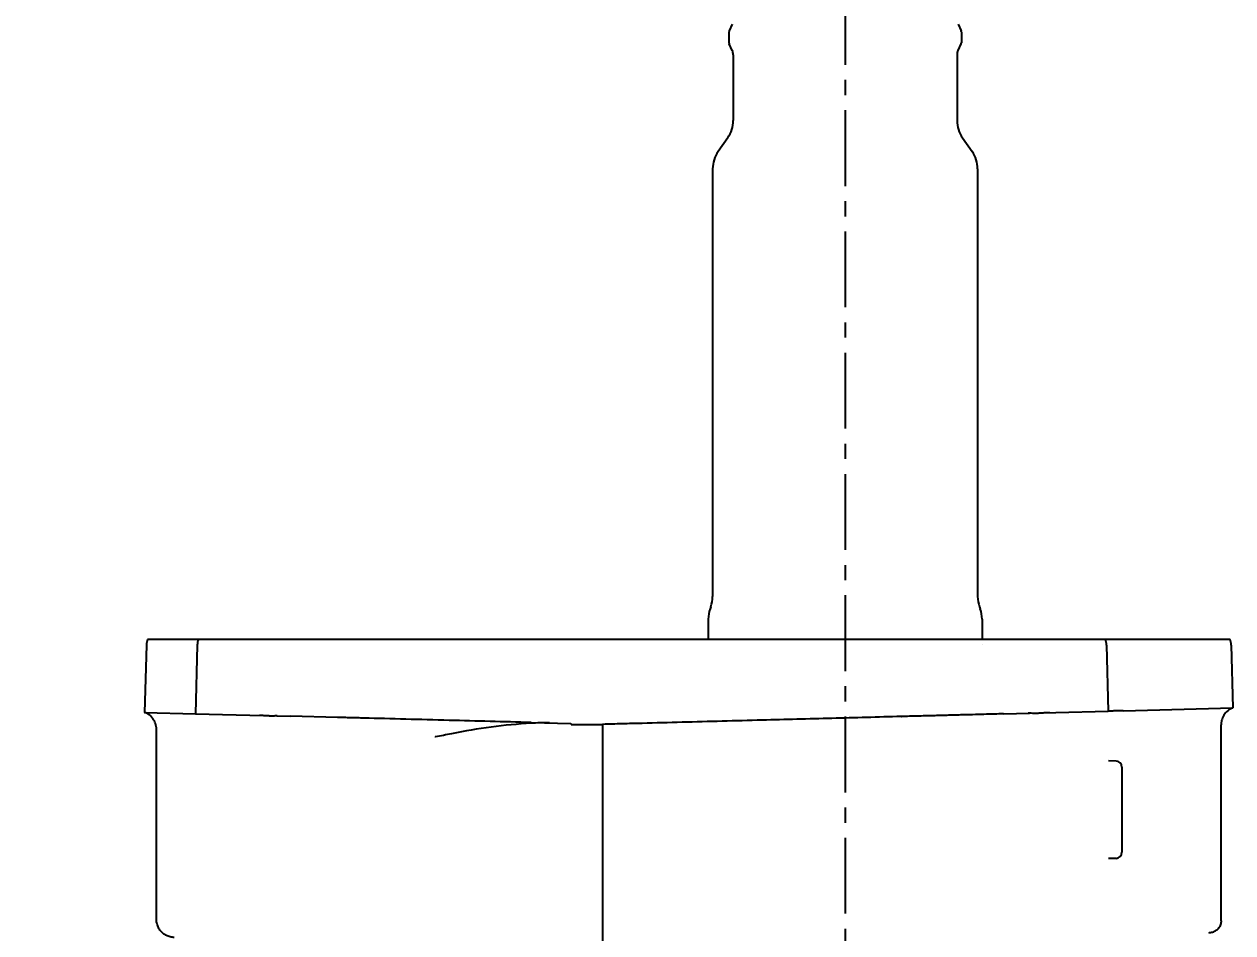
# Model space of a CAD drawing. Header units: millimetres. Extents: x 0 to 7722, y 0 to 5460.
# Drawn here: x 3299.9 to 3399.6, y 1583.4 to 1658.3 of the extents above; entities that cross this region are included whole.
import ezdxf

# ---------------------------------------------------------------- set-up
doc = ezdxf.new("R2010")
doc.units = ezdxf.units.MM
doc.header["$LTSCALE"] = 5
doc.linetypes.add('CENTER', pattern=[2, 1.25, -0.25, 0.25, -0.25])
doc.layers.get('0').update_dxf_attribs({"linetype": 'CONTINUOUS'})
doc.layers.get('Defpoints').update_dxf_attribs({"linetype": 'CONTINUOUS'})
doc.layers.add('1', color=1, linetype='CENTER')
doc.styles.add('DIM', font='romans.shx', dxfattribs={"width": 0.85})
doc.dimstyles.new('KOCPSM$0', dxfattribs={"dimtxt": 3, "dimasz": 2.5, "dimexe": 0.8, "dimexo": 0.8, "dimgap": 0.8, "dimtad": 1, "dimdsep": 46, "dimtxsty": 'DIM', "dimblk": 'CLOSEDBLANK', "dimcen": 0, "dimclrd": 4, "dimclre": 4, "dimclrt": 7, "dimazin": 2, "dimtfac": 1, "dimtmove": 0, "dimatfit": 3, "dimldrblk": 'CLOSEDBLANK', "dimfxl": 1, "dimarcsym": 0})

# ---------------------------------------------------------------- blocks, each defined once
blk = doc.blocks.new('_ClosedBlank')
at = {"color": 0, "linetype": 'ByBlock', "lineweight": -2}
for p, q in [((-1, 0.1667), (0, 0)), ((-1, 0.1667), (-1, -0.1667)), ((0, 0), (-1, -0.1667))]:
    blk.add_line(p, q, dxfattribs=at)
blk = doc.blocks.new('*D14')
at = {"color": 4, "linetype": 'ByBlock', "lineweight": -2, "transparency": 16777216}
for p, q in [((3347.846, 1689.229), (2785.133, 1689.229)), ((2797.133, 572.394), (2797.133, 1651.729)), ((3030.632, 534.894), (2785.133, 534.894))]:
    blk.add_line(p, q, dxfattribs=at)
at = {"layer": 'Defpoints', "color": 0, "transparency": 16777216}
for p in [(2797.133, 1689.229), (3359.846, 1689.229), (3042.632, 534.894)]:
    blk.add_point(p, dxfattribs=at)
at = {"color": 4, "lineweight": -2, "transparency": 16777216, "xscale": 37.5, "yscale": 37.5, "zscale": 37.5}
for p, rotation in [((2797.133, 1689.229), 90), ((2797.133, 534.894), 270)]:
    blk.add_blockref('_ClosedBlank', p, dxfattribs=dict(at, rotation=rotation))
at = {"color": 7, "transparency": 16777216, "insert": (2750.848, 1112.061), "char_height": 45, "attachment_point": 5, "rotation": 90, "style": 'DIM'}
blk.add_mtext('(1154.33)', dxfattribs=at)

msp = doc.modelspace()

# ---------------------------------------------------------------- linework, layer by layer
for p, q in [((3358.328, 1658.328), (3358.071, 1657.779)), ((3376.937, 1658.328), (3377.194, 1657.779)), ((3358.052, 1657.694), (3358.052, 1656.783)), ((3377.212, 1657.694), (3377.212, 1656.783)), ((3358.328, 1656.149), (3358.071, 1656.698)), ((3376.937, 1656.149), (3377.194, 1656.698)), ((3358.402, 1655.811), (3358.402, 1650.389)), ((3376.862, 1655.811), (3376.862, 1650.389)), ((3357.95, 1648.955), (3357.16, 1647.825)), ((3377.315, 1648.955), (3378.105, 1647.825)), ((3356.707, 1646.391), (3356.707, 1611.139)), ((3378.557, 1646.391), (3378.557, 1611.139)), ((3356.557, 1610.283), (3356.496, 1610.116)), ((3378.708, 1610.283), (3378.769, 1610.116)), ((3356.345, 1609.261), (3356.345, 1607.589)), ((3378.92, 1609.261), (3378.92, 1607.589)), ((3314.302, 1607.589), (3310.105, 1607.589)), ((3321.801, 1607.589), (3314.302, 1607.589)), ((3335.045, 1607.589), (3327.991, 1607.589)), ((3372.256, 1607.589), (3335.045, 1607.589)), ((3374.898, 1607.589), (3372.256, 1607.589)), ((3389.101, 1607.589), (3380.823, 1607.589)), ((3399.376, 1607.589), (3390.352, 1607.589)), ((3310.019, 1607.128), (3309.874, 1601.577)), ((3314.216, 1607.128), (3314.068, 1601.467)), ((3378.92, 1607.134), (3378.92, 1607.134)), ((3389.187, 1607.128), (3389.329, 1601.68)), ((3399.461, 1607.128), (3399.597, 1601.949)), ((3309.874, 1601.577), (3314.068, 1601.467)), ((3314.068, 1601.467), (3321.906, 1601.262)), ((3380.676, 1601.454), (3389.329, 1601.68)), ((3390.564, 1601.713), (3399.597, 1601.949)), ((3325.785, 1601.161), (3321.906, 1601.262)), ((3341.733, 1600.743), (3345.026, 1600.657)), ((3345.026, 1600.657), (3345.038, 1600.589)), ((3345.038, 1600.589), (3347.632, 1600.589)), ((3347.632, 1600.589), (3347.632, 1583.579)), ((3372.255, 1601.233), (3372.291, 1601.234)), ((3398.632, 1584.398), (3398.632, 1600.548)), ((3310.848, 1584.513), (3310.848, 1600.172)), ((3389.966, 1597.566), (3389.353, 1597.582)), ((3390.452, 1597.067), (3390.452, 1590.041)), ((3389.966, 1589.541), (3389.353, 1589.525)), ((3347.632, 1583.579), (3347.632, 1582.089))]:
    msp.add_line(p, q)
for centre, radius, start, end in [((3358.252, 1657.694), 0.2, 155, 180), ((3377.012, 1657.694), 0.2, 0, 25), ((3358.252, 1656.783), 0.2, 180, 205), ((3377.012, 1656.783), 0.2, 335, 0), ((3357.602, 1655.811), 0.8, 0, 25), ((3377.662, 1655.811), 0.8, 155, 180), ((3355.902, 1650.389), 2.5, 325, 0), ((3379.362, 1650.389), 2.5, 180, 215), ((3359.207, 1646.391), 2.5, 145, 180), ((3376.057, 1646.391), 2.5, 0, 35), ((3354.207, 1611.139), 2.5, 340, 0), ((3381.057, 1611.139), 2.5, 180, 200), ((3358.845, 1609.261), 2.5, 160, 180), ((3376.42, 1609.261), 2.5, 0, 20), ((3311.519, 1607.089), 1.5, 160.52878, 178.5), ((3315.716, 1607.089), 1.5, 160.52878, 178.5), ((3387.687, 1607.089), 1.5, 1.5, 19.47122), ((3397.962, 1607.089), 1.5, 1.5, 19.47122), ((3389.952, 1597.067), 0.5, 0, 88.5), ((3389.952, 1590.041), 0.5, 271.5, 0)]:
    msp.add_arc(centre, radius, start, end)
for points, knots in [([(3327.991, 1607.589), (3327.649, 1607.589), (3327.13, 1607.589), (3325.912, 1607.589), (3325.368, 1607.589), (3324.2, 1607.589), (3323.669, 1607.589), (3322.726, 1607.589), (3322.243, 1607.589), (3321.801, 1607.589)], [0, 0, 0, 0, 0.1140069, 0.1140069, 0.2036679, 0.2036679, 0.3074058, 0.3074058, 0.4302467, 0.4302467, 0.4302467, 0.4302467]), ([(3380.823, 1607.589), (3380.57, 1607.589), (3380.171, 1607.589), (3379.131, 1607.589), (3378.637, 1607.589), (3377.52, 1607.589), (3376.975, 1607.589), (3375.971, 1607.589), (3375.427, 1607.589), (3374.898, 1607.589)], [0, 0, 0, 0, 0.1140069, 0.1140069, 0.2036679, 0.2036679, 0.3074058, 0.3074058, 0.4302467, 0.4302467, 0.4302467, 0.4302467]), ([(3390.352, 1607.589), (3390.086, 1607.589), (3389.719, 1607.589), (3389.279, 1607.589), (3389.185, 1607.589), (3389.101, 1607.589)], [0, 0, 0, 0, 0.1140069, 0.1140069, 0.1494746, 0.1494746, 0.1494746, 0.1494746]), ([(3310.848, 1600.172), (3310.848, 1600.334), (3310.821, 1600.499), (3310.719, 1600.803), (3310.642, 1600.947), (3310.451, 1601.202), (3310.333, 1601.315), (3310.101, 1601.476), (3309.99, 1601.534), (3309.874, 1601.577)], [0.000002, 0.000002, 0.000002, 0.000002, 0.0485922, 0.0485922, 0.096359, 0.096359, 0.1441555, 0.1441555, 0.1811686, 0.1811686, 0.1811686, 0.1811686]), ([(3384.484, 1601.554), (3384.338, 1601.55), (3384.191, 1601.539), (3383.933, 1601.519), (3383.821, 1601.51), (3383.66, 1601.5), (3383.609, 1601.498), (3383.523, 1601.494), (3383.489, 1601.493), (3383.421, 1601.491), (3383.388, 1601.49), (3383.31, 1601.49), (3383.266, 1601.49), (3383.136, 1601.492), (3383.054, 1601.495), (3382.878, 1601.504), (3382.791, 1601.509), (3382.721, 1601.507)], [0, 0, 0, 0, 0.0439176, 0.0439176, 0.0786988, 0.0786988, 0.095335, 0.095335, 0.1069845, 0.1069845, 0.1185454, 0.1185454, 0.1347616, 0.1347616, 0.1681345, 0.1681345, 0.2143388, 0.2143388, 0.2143388, 0.2143388]), ([(3390.564, 1601.713), (3390.43, 1601.709), (3390.303, 1601.706), (3390.066, 1601.7), (3389.956, 1601.697), (3389.746, 1601.691), (3389.646, 1601.689), (3389.473, 1601.684), (3389.397, 1601.682), (3389.329, 1601.68)], [0, 0, 0, 0, 0.0575323, 0.0575323, 0.1137734, 0.1137734, 0.1726867, 0.1726867, 0.2258648, 0.2258648, 0.2258648, 0.2258648]), ([(3399.597, 1601.949), (3399.445, 1601.891), (3399.302, 1601.808), (3399.054, 1601.603), (3398.947, 1601.48), (3398.777, 1601.211), (3398.714, 1601.06), (3398.647, 1600.789), (3398.632, 1600.668), (3398.632, 1600.548)], [0.0000067, 0.0000067, 0.0000067, 0.0000067, 0.0485924, 0.0485924, 0.0963592, 0.0963592, 0.1441557, 0.1441557, 0.1801387, 0.1801387, 0.1801387, 0.1801387]), ([(3320.806, 1601.291), (3320.769, 1601.292), (3320.717, 1601.287), (3320.595, 1601.279), (3320.532, 1601.275), (3320.425, 1601.272), (3320.389, 1601.272), (3320.324, 1601.273), (3320.296, 1601.273), (3320.239, 1601.274), (3320.21, 1601.276), (3320.137, 1601.279), (3320.094, 1601.281), (3319.955, 1601.29), (3319.856, 1601.298), (3319.62, 1601.316), (3319.481, 1601.326), (3319.338, 1601.329)], [0, 0, 0, 0, 0.0423401, 0.0423401, 0.0764829, 0.0764829, 0.0928449, 0.0928449, 0.104367, 0.104367, 0.1158573, 0.1158573, 0.1320652, 0.1320652, 0.1656283, 0.1656283, 0.2090456, 0.2090456, 0.2090456, 0.2090456]), ([(3327.955, 1601.104), (3327.784, 1601.108), (3327.608, 1601.113), (3327.255, 1601.122), (3327.077, 1601.127), (3326.709, 1601.136), (3326.519, 1601.141), (3326.147, 1601.151), (3325.966, 1601.156), (3325.785, 1601.161)], [0, 0, 0, 0, 0.0571431, 0.0571431, 0.1130471, 0.1130471, 0.1715396, 0.1715396, 0.2261003, 0.2261003, 0.2261003, 0.2261003]), ([(3334.992, 1600.92), (3333.777, 1600.951), (3332.578, 1600.982), (3330.227, 1601.044), (3329.076, 1601.074), (3327.955, 1601.104)], [-0.7467995, -0.7467995, -0.7467995, -0.7467995, -0.3733947, -0.3733947, 0, 0, 0, 0]), ([(3341.733, 1600.743), (3340.603, 1600.773), (3339.476, 1600.802), (3337.229, 1600.861), (3336.108, 1600.89), (3334.992, 1600.92)], [-0.68603, -0.68603, -0.68603, -0.68603, -0.3430141, -0.3430141, 0, 0, 0, 0]), ([(3341.734, 1600.678), (3340.643, 1600.619), (3339.534, 1600.509), (3337.339, 1600.213), (3336.279, 1600.031), (3335.171, 1599.814)], [-0.6982867, -0.6982867, -0.6982867, -0.6982867, -0.3499903, -0.3499903, 0, 0, 0, 0]), ([(3343.257, 1600.703), (3343.004, 1600.71), (3342.749, 1600.71), (3342.242, 1600.701), (3341.987, 1600.692), (3341.734, 1600.678)], [-0.1576003, -0.1576003, -0.1576003, -0.1576003, -0.0788104, -0.0788104, 0, 0, 0, 0]), ([(3360.779, 1600.933), (3358.586, 1600.875), (3356.392, 1600.818), (3353.095, 1600.732), (3351.99, 1600.703), (3350.34, 1600.659), (3349.793, 1600.645), (3348.708, 1600.617), (3348.17, 1600.603), (3347.632, 1600.589)], [-1.316016, -1.316016, -1.316016, -1.316016, -0.658007, -0.658007, -0.326426, -0.326426, -0.161997, -0.161997, 0, 0, 0, 0]), ([(3372.255, 1601.233), (3370.354, 1601.184), (3368.445, 1601.134), (3364.617, 1601.033), (3362.699, 1600.983), (3360.779, 1600.933)], [-1.153427, -1.153427, -1.153427, -1.153427, -0.576716, -0.576716, 0, 0, 0, 0]), ([(3374.879, 1601.302), (3374.451, 1601.291), (3374.021, 1601.28), (3373.158, 1601.257), (3372.725, 1601.246), (3372.291, 1601.234)], [-0.2635985, -0.2635985, -0.2635985, -0.2635985, -0.1317996, -0.1317996, 0, 0, 0, 0]), ([(3377.153, 1601.362), (3376.972, 1601.357), (3376.789, 1601.352), (3376.409, 1601.342), (3376.211, 1601.337), (3375.825, 1601.327), (3375.637, 1601.322), (3375.258, 1601.312), (3375.067, 1601.307), (3374.879, 1601.302)], [0, 0, 0, 0, 0.0551348, 0.0551348, 0.1143493, 0.1143493, 0.1711001, 0.1711001, 0.2291447, 0.2291447, 0.2291447, 0.2291447]), ([(3380.676, 1601.454), (3380.218, 1601.442), (3379.677, 1601.428), (3378.477, 1601.396), (3377.826, 1601.379), (3377.153, 1601.362)], [0, 0, 0, 0, 0.2042954, 0.2042954, 0.4085883, 0.4085883, 0.4085883, 0.4085883]), ([(3335.171, 1599.814), (3334.733, 1599.728), (3334.296, 1599.64), (3333.858, 1599.552), (3333.847, 1599.55), (3333.836, 1599.548), (3333.825, 1599.546)], [0, 0, 0, 0, 0.001384468, 0.001384468, 0.001384468, 0.001419693, 0.001419693, 0.001419693, 0.001419693]), ([(3312.309, 1583.014), (3312.252, 1583.015), (3312.195, 1583.02), (3312.083, 1583.036), (3312.028, 1583.047), (3311.869, 1583.087), (3311.768, 1583.126), (3311.578, 1583.221), (3311.489, 1583.279), (3311.326, 1583.41), (3311.251, 1583.485), (3311.119, 1583.647), (3311.061, 1583.736), (3310.965, 1583.922), (3310.927, 1584.021), (3310.866, 1584.249), (3310.848, 1584.382), (3310.848, 1584.513)], [0, 0, 0, 0, 0.0170714, 0.0170714, 0.0339252, 0.0339252, 0.0661714, 0.0661714, 0.0975943, 0.0975943, 0.1290171, 0.1290171, 0.16044, 0.16044, 0.1918628, 0.1918628, 0.2312667, 0.2312667, 0.2312667, 0.2312667]), ([(3398.632, 1584.398), (3398.632, 1584.29), (3398.615, 1584.181), (3398.546, 1583.978), (3398.495, 1583.882), (3398.368, 1583.712), (3398.289, 1583.637), (3398.115, 1583.516), (3398.016, 1583.469), (3397.864, 1583.424), (3397.812, 1583.413), (3397.734, 1583.403), (3397.707, 1583.401), (3397.676, 1583.399), (3397.671, 1583.399), (3397.664, 1583.399), (3397.662, 1583.399), (3397.66, 1583.399), (3397.659, 1583.399), (3397.659, 1583.399), (3397.659, 1583.399), (3397.659, 1583.399), (3397.659, 1583.399), (3397.659, 1583.399)], [0.0000021, 0.0000021, 0.0000021, 0.0000021, 0.0323623, 0.0323623, 0.0642082, 0.0642082, 0.0960726, 0.0960726, 0.1279363, 0.1279363, 0.1437138, 0.1437138, 0.1516868, 0.1516868, 0.1531806, 0.1531806, 0.1537408, 0.1537408, 0.1538458, 0.1538458, 0.1538708, 0.1538708, 0.1538833, 0.1538833, 0.1538833, 0.1538833])]:
    msp.add_open_spline(points, degree=3, knots=knots)
for points in [[(3389.352, 1597.582), (3389.352, 1597.582), (3389.352, 1597.582), (3389.352, 1597.582)], [(3389.352, 1589.524), (3389.352, 1589.524), (3389.352, 1589.524), (3389.353, 1589.524)], [(3397.659, 1583.399), (3397.653, 1583.398), (3397.653, 1583.398), (3397.64, 1583.398)]]:
    msp.add_open_spline(points, degree=3)
at = {"layer": '1'}
msp.add_line((3367.632, 1691.229), (3367.632, 532.894), dxfattribs=at)

# ---------------------------------------------------------------- dimensions: what is measured, and where the dimension line sits
dim = msp.add_linear_dim(base=(2797.1334, 1689.2285), p1=(3042.6325, 534.8936), p2=(3359.8458, 1689.2285), angle=90, text='(<>)', dimstyle='KOCPSM$0', override={"dimscale": 15, "dimfxl": 0.8, "dimarcsym": 1})
dim.commit()
dim.dimension.update_dxf_attribs({"geometry": '*D14', "text_midpoint": (2750.8477, 1112.0611)})

doc.saveas('drawing.dxf')
